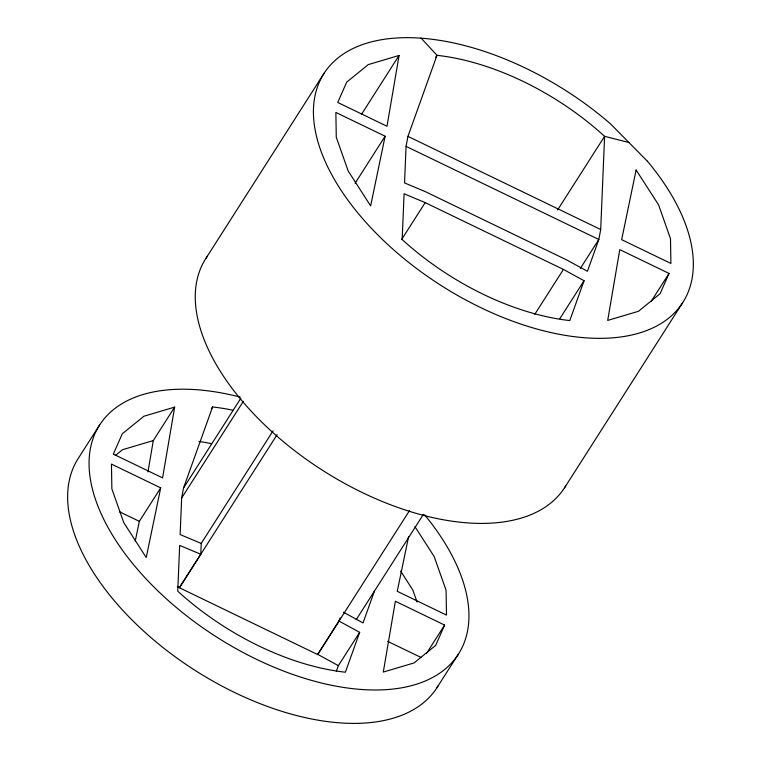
<?xml version="1.0" encoding="UTF-8"?>
<svg xmlns="http://www.w3.org/2000/svg" width="761" height="761" viewBox="0 0 761 761"><rect width="100%" height="100%" fill="white"/><g stroke="black" fill="none" stroke-linecap="round" stroke-linejoin="round"><path stroke-width="1.14" d="M232.818 410.198A189.204 102.84 32.5 0 0 212.576 406.964L183.534 488.029L181.651 497.998L180.129 534.555L201.218 543.421L200.771 554.265L179.406 587.739L317.651 654.536L409.646 510.393M435.711 57.322L436.985 55.325L407.944 136.381L406.06 146.359L404.538 182.906L425.627 191.782L566.802 259.996L587.435 271.287L598.821 239.506L600.705 229.527L604.595 136.324A189.204 102.84 32.5 0 0 436.985 55.325L421.042 38.05M147.957 471.906L153.303 440.571L174.669 407.097L143.867 416.257L122.274 433.818L113.332 454.108L162.588 477.898L174.669 407.097M399.078 55.458L386.997 126.259L337.741 102.459L346.683 82.178L368.276 64.609L399.078 55.458L361.399 114.492M135.249 541.081L139.339 521.342L160.704 487.877L111.448 464.077L111.867 488.885L123.767 522.626L146.236 557.528L160.704 487.877M385.114 136.229L370.645 205.889L348.177 170.987L336.276 137.237L335.858 112.428L385.114 136.229L355.092 183.268M408.581 536.733L397.252 591.297L446.498 615.097L446.079 590.289L434.189 556.548L414.926 526.631M317.651 654.536L339.016 621.071L340.138 617.922M336.362 671.202L338.36 665.647L359.649 632.362L339.016 621.071M359.649 632.362L345.38 672.21A189.204 102.84 32.5 0 1 177.76 591.211L179.672 545.399L200.771 554.265M374.412 591.145L363.026 622.936L343.42 612.205M584.058 280.723L569.789 320.562A189.204 102.84 32.5 0 1 402.169 239.563L404.081 193.751L425.18 202.626L563.425 269.423L584.058 280.723L559.858 318.64M444.614 625.066L435.682 645.357L414.089 662.917L383.287 672.077L395.368 601.266L444.614 625.066L426.398 653.613M669.024 273.427L660.091 293.708L638.498 311.278L607.697 320.429L619.777 249.627L669.024 273.427L651.14 301.442M99.739 424.781L78.373 458.246A212.861 115.691 32.5 0 0 196.614 671.373A212.861 115.691 32.5 0 0 438.07 685.908M206.003 258.264L324.148 73.132M211.32 408.933L212.576 406.964M183.534 488.029L240.809 398.288M181.651 497.998L243.377 401.285M201.218 543.421L273.123 430.755M179.406 587.739L277.128 434.617M401.618 239.544L425.18 202.626M557.594 209.979L604.595 136.324L628.909 142.497M534.764 314.322L563.425 269.423M356.196 619.692L423.411 514.369M580.301 268.519L598.821 239.506L406.06 146.359M436.852 687.868L458.217 654.393M564.481 487.887L682.627 302.754M115.311 455.582L122.502 449.722L153.303 440.571M177.303 586.626L179.415 587.511M407.944 136.381L600.705 229.527M119.429 511.725L139.339 521.342M387.625 641.323L421.156 657.523M317.718 654.346L338.36 665.647M400.628 571.073L412.823 590.013L417.047 601.989M424.524 514.712A212.861 115.691 32.5 0 1 375.573 689.999A212.861 115.691 32.5 0 1 101.879 515.349A212.861 115.691 32.5 0 1 240.2 397.09M198.935 441.437A189.204 102.84 32.5 0 1 211.463 443.663M565.699 485.918A212.861 115.691 32.5 0 1 322.445 470.241A212.861 115.691 32.5 0 1 207.287 256.352M636.12 169.998L621.661 239.658L670.907 263.458L670.489 238.65L658.598 204.899L636.12 169.998M647.383 161.199L610.427 123.796A212.861 115.691 32.5 0 0 315.967 91.748A212.861 115.691 32.5 0 0 554.759 333.394A212.861 115.691 32.5 0 0 647.383 161.199"/></g></svg>
